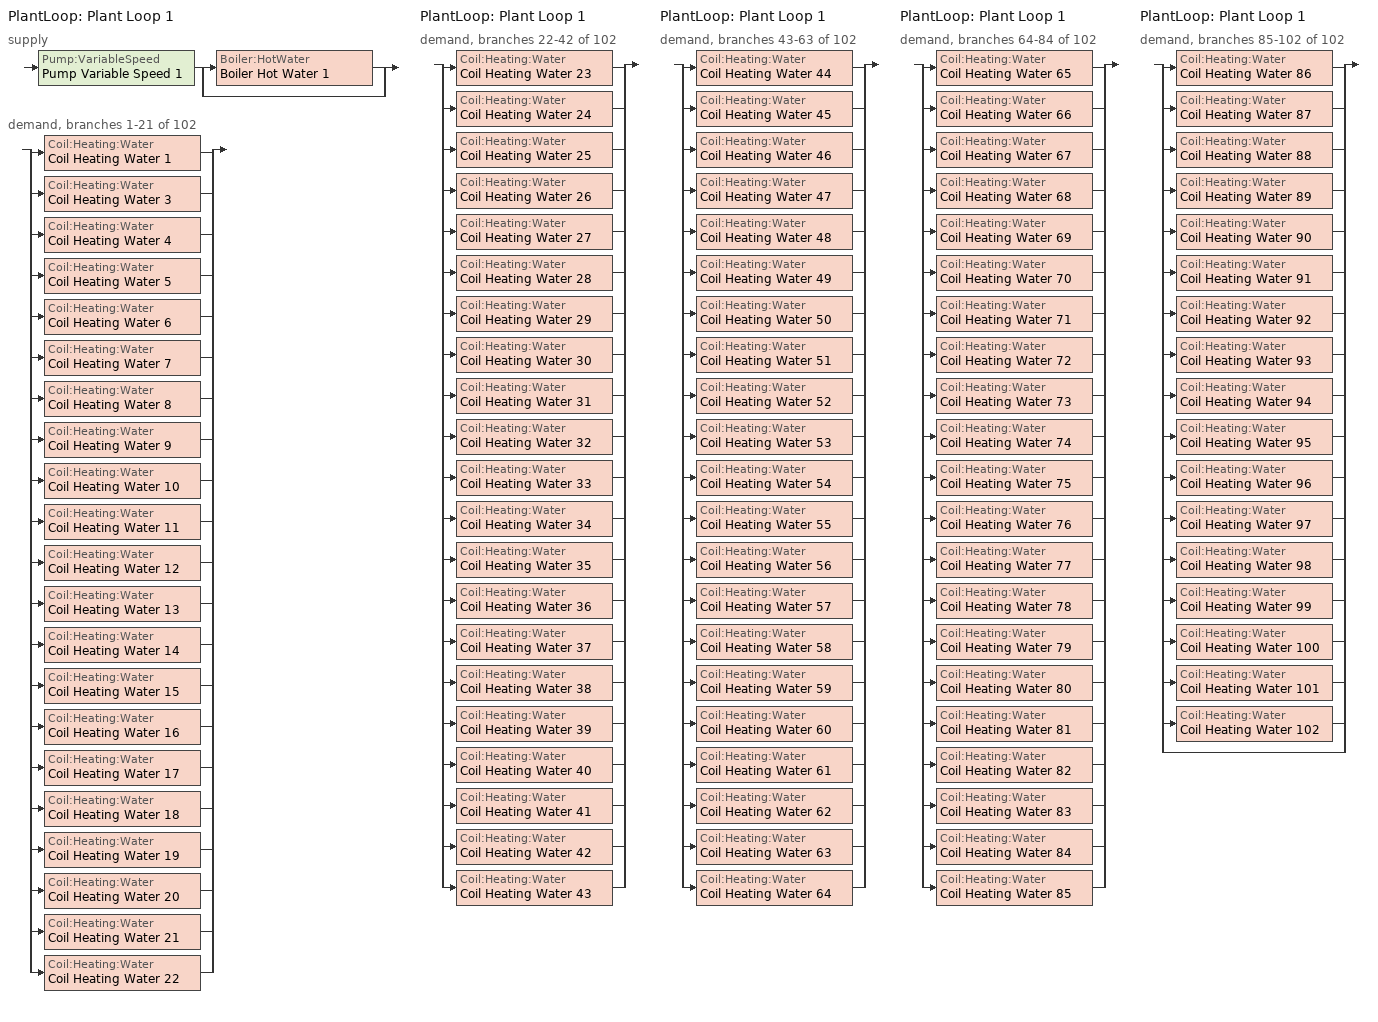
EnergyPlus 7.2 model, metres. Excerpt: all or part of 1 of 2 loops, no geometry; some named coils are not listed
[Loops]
PlantLoop 'Plant Loop 1'
 supply: Pump:VariableSpeed 'Pump Variable Speed 1' > split
  | Boiler:HotWater 'Boiler Hot Water 1'
  | bypass
 demand, branches 1-21 of 102: split
  | Coil:Heating:Water 'Coil Heating Water 1'
  | Coil:Heating:Water 'Coil Heating Water 3'
  | Coil:Heating:Water 'Coil Heating Water 4'
  | Coil:Heating:Water 'Coil Heating Water 5'
  | Coil:Heating:Water 'Coil Heating Water 6'
  | Coil:Heating:Water 'Coil Heating Water 7'
  | Coil:Heating:Water 'Coil Heating Water 8'
  | Coil:Heating:Water 'Coil Heating Water 9'
  | Coil:Heating:Water 'Coil Heating Water 10'
  | Coil:Heating:Water 'Coil Heating Water 11'
  | Coil:Heating:Water 'Coil Heating Water 12'
  | Coil:Heating:Water 'Coil Heating Water 13'
  | Coil:Heating:Water 'Coil Heating Water 14'
  | Coil:Heating:Water 'Coil Heating Water 15'
  | Coil:Heating:Water 'Coil Heating Water 16'
  | Coil:Heating:Water 'Coil Heating Water 17'
  | Coil:Heating:Water 'Coil Heating Water 18'
  | Coil:Heating:Water 'Coil Heating Water 19'
  | Coil:Heating:Water 'Coil Heating Water 20'
  | Coil:Heating:Water 'Coil Heating Water 21'
  | Coil:Heating:Water 'Coil Heating Water 22'
PlantLoop 'Plant Loop 1'
 demand, branches 22-42 of 102: split
  | Coil:Heating:Water 'Coil Heating Water 23'
  | Coil:Heating:Water 'Coil Heating Water 24'
  | Coil:Heating:Water 'Coil Heating Water 25'
  | Coil:Heating:Water 'Coil Heating Water 26'
  | Coil:Heating:Water 'Coil Heating Water 27'
  | Coil:Heating:Water 'Coil Heating Water 28'
  | Coil:Heating:Water 'Coil Heating Water 29'
  | Coil:Heating:Water 'Coil Heating Water 30'
  | Coil:Heating:Water 'Coil Heating Water 31'
  | Coil:Heating:Water 'Coil Heating Water 32'
  | Coil:Heating:Water 'Coil Heating Water 33'
  | Coil:Heating:Water 'Coil Heating Water 34'
  | Coil:Heating:Water 'Coil Heating Water 35'
  | Coil:Heating:Water 'Coil Heating Water 36'
  | Coil:Heating:Water 'Coil Heating Water 37'
  | Coil:Heating:Water 'Coil Heating Water 38'
  | Coil:Heating:Water 'Coil Heating Water 39'
  | Coil:Heating:Water 'Coil Heating Water 40'
  | Coil:Heating:Water 'Coil Heating Water 41'
  | Coil:Heating:Water 'Coil Heating Water 42'
  | Coil:Heating:Water 'Coil Heating Water 43'
PlantLoop 'Plant Loop 1'
 demand, branches 43-63 of 102: split
  | Coil:Heating:Water 'Coil Heating Water 44'
  | Coil:Heating:Water 'Coil Heating Water 45'
  | Coil:Heating:Water 'Coil Heating Water 46'
  | Coil:Heating:Water 'Coil Heating Water 47'
  | Coil:Heating:Water 'Coil Heating Water 48'
  | Coil:Heating:Water 'Coil Heating Water 49'
  | Coil:Heating:Water 'Coil Heating Water 50'
  | Coil:Heating:Water 'Coil Heating Water 51'
  | Coil:Heating:Water 'Coil Heating Water 52'
  | Coil:Heating:Water 'Coil Heating Water 53'
  | Coil:Heating:Water 'Coil Heating Water 54'
  | Coil:Heating:Water 'Coil Heating Water 55'
  | Coil:Heating:Water 'Coil Heating Water 56'
  | Coil:Heating:Water 'Coil Heating Water 57'
  | Coil:Heating:Water 'Coil Heating Water 58'
  | Coil:Heating:Water 'Coil Heating Water 59'
  | Coil:Heating:Water 'Coil Heating Water 60'
  | Coil:Heating:Water 'Coil Heating Water 61'
  | Coil:Heating:Water 'Coil Heating Water 62'
  | Coil:Heating:Water 'Coil Heating Water 63'
  | Coil:Heating:Water 'Coil Heating Water 64'
PlantLoop 'Plant Loop 1'
 demand, branches 64-84 of 102: split
  | Coil:Heating:Water 'Coil Heating Water 65'
  | Coil:Heating:Water 'Coil Heating Water 66'
  | Coil:Heating:Water 'Coil Heating Water 67'
  | Coil:Heating:Water 'Coil Heating Water 68'
  | Coil:Heating:Water 'Coil Heating Water 69'
  | Coil:Heating:Water 'Coil Heating Water 70'
  | Coil:Heating:Water 'Coil Heating Water 71'
  | Coil:Heating:Water 'Coil Heating Water 72'
  | Coil:Heating:Water 'Coil Heating Water 73'
  | Coil:Heating:Water 'Coil Heating Water 74'
  | Coil:Heating:Water 'Coil Heating Water 75'
  | Coil:Heating:Water 'Coil Heating Water 76'
  | Coil:Heating:Water 'Coil Heating Water 77'
  | Coil:Heating:Water 'Coil Heating Water 78'
  | Coil:Heating:Water 'Coil Heating Water 79'
  | Coil:Heating:Water 'Coil Heating Water 80'
  | Coil:Heating:Water 'Coil Heating Water 81'
  | Coil:Heating:Water 'Coil Heating Water 82'
  | Coil:Heating:Water 'Coil Heating Water 83'
  | Coil:Heating:Water 'Coil Heating Water 84'
  | Coil:Heating:Water 'Coil Heating Water 85'
PlantLoop 'Plant Loop 1'
 demand, branches 85-102 of 102: split
  | Coil:Heating:Water 'Coil Heating Water 86'
  | Coil:Heating:Water 'Coil Heating Water 87'
  | Coil:Heating:Water 'Coil Heating Water 88'
  | Coil:Heating:Water 'Coil Heating Water 89'
  | Coil:Heating:Water 'Coil Heating Water 90'
  | Coil:Heating:Water 'Coil Heating Water 91'
  | Coil:Heating:Water 'Coil Heating Water 92'
  | Coil:Heating:Water 'Coil Heating Water 93'
  | Coil:Heating:Water 'Coil Heating Water 94'
  | Coil:Heating:Water 'Coil Heating Water 95'
  | Coil:Heating:Water 'Coil Heating Water 96'
  | Coil:Heating:Water 'Coil Heating Water 97'
  | Coil:Heating:Water 'Coil Heating Water 98'
  | Coil:Heating:Water 'Coil Heating Water 99'
  | Coil:Heating:Water 'Coil Heating Water 100'
  | Coil:Heating:Water 'Coil Heating Water 101'
  | Coil:Heating:Water 'Coil Heating Water 102'
  | bypass
[Coil:Heating:Water] Availability Schedule=Always_On; U-Factor Times Area Value {W/K}=Autosize; Maximum Water Flow Rate {m3/s}=Autosize; Performance Input Method=UFactorTimesAreaAndDesignWaterFlowRate; Rated Capacity {W}=Autosize; Rated Inlet Water Temperature {C}=82.2; Rated Inlet Air Temperature {C}=16.6; Rated Outlet Water Temperature {C}=71.1; Rated Outlet Air Temperature {C}=32.2; Rated Ratio for Air and Water Convection=0.5
Coil Heating Water 3; Coil Heating Water 4; Coil Heating Water 5; Coil Heating Water 6; Coil Heating Water 7; Coil Heating Water 8; Coil Heating Water 9; Coil Heating Water 10; Coil Heating Water 11; Coil Heating Water 12; Coil Heating Water 13; Coil Heating Water 14; Coil Heating Water 15; Coil Heating Water 16; Coil Heating Water 17; Coil Heating Water 18; Coil Heating Water 19; Coil Heating Water 20; Coil Heating Water 21; Coil Heating Water 22; Coil Heating Water 23; Coil Heating Water 24; Coil Heating Water 25; Coil Heating Water 26; Coil Heating Water 27; Coil Heating Water 28; Coil Heating Water 29; Coil Heating Water 30; Coil Heating Water 31; Coil Heating Water 32; Coil Heating Water 33; Coil Heating Water 34; Coil Heating Water 35; Coil Heating Water 36; Coil Heating Water 37; Coil Heating Water 38; Coil Heating Water 39; Coil Heating Water 40; Coil Heating Water 41; Coil Heating Water 42; Coil Heating Water 43; Coil Heating Water 44; Coil Heating Water 45; Coil Heating Water 46; Coil Heating Water 47; Coil Heating Water 48; Coil Heating Water 49; Coil Heating Water 50; Coil Heating Water 51; Coil Heating Water 52; Coil Heating Water 53; Coil Heating Water 54; Coil Heating Water 55; Coil Heating Water 56; Coil Heating Water 57; Coil Heating Water 58; Coil Heating Water 59; Coil Heating Water 60; Coil Heating Water 61; Coil Heating Water 62; Coil Heating Water 63; Coil Heating Water 64; Coil Heating Water 65; Coil Heating Water 66; Coil Heating Water 67; Coil Heating Water 68; Coil Heating Water 69; Coil Heating Water 70; Coil Heating Water 71; Coil Heating Water 72; Coil Heating Water 73; Coil Heating Water 74; Coil Heating Water 75; Coil Heating Water 76; Coil Heating Water 77; Coil Heating Water 78; Coil Heating Water 79; Coil Heating Water 80; Coil Heating Water 81; Coil Heating Water 82; Coil Heating Water 83; Coil Heating Water 84; Coil Heating Water 85; Coil Heating Water 86; Coil Heating Water 87; Coil Heating Water 88; Coil Heating Water 89; Coil Heating Water 90; Coil Heating Water 91; Coil Heating Water 92; Coil Heating Water 93; Coil Heating Water 94; Coil Heating Water 95; Coil Heating Water 96; Coil Heating Water 97; Coil Heating Water 98; Coil Heating Water 99; Coil Heating Water 100; Coil Heating Water 101; Coil Heating Water 102
[SetpointManager:Scheduled]
Setpoint Manager Scheduled 2: Control Variable=Temperature; Schedule=Hot_Water_Temperature
[PlantLoop]
Plant Loop 1: Fluid Type=Water; Plant Equipment Operation Scheme=Plant Loop 1 Operation Scheme List; Maximum Loop Temperature {C}=100; Minimum Loop Temperature {C}=0; Maximum Loop Flow Rate {m3/s}=Autosize; Minimum Loop Flow Rate {m3/s}=0; Plant Loop Volume {m3}=Autocalculate; Load Distribution Scheme=Optimal
[PlantEquipmentOperationSchemes]
Plant Loop 1 Operation Scheme List: Control Scheme Object Type 1=PlantEquipmentOperation:HeatingLoad; Control Scheme Name 1=Plant Loop 1 Heating Operation Scheme; Control Scheme Schedule Name 1=Plant Loop 1 On Schedule
[PlantEquipmentOperation:HeatingLoad]
Plant Loop 1 Heating Operation Scheme: Load Range Lower Limit 1 {W}=0; Load Range Upper Limit 1 {W}=1000000000; Range Equipment List Name 1=Plant Loop 1 Heating Equipment List
[PlantEquipmentList]
Plant Loop 1 Heating Equipment List: Boiler:HotWater, Boiler Hot Water 1
[Sizing:Plant]
Plant Loop 1: Loop Type=Heating; Design Loop Exit Temperature {C}=82; Loop Design Temperature Difference {deltaC}=11
[Pump:VariableSpeed]
Pump Variable Speed 1: Rated Flow Rate {m3/s}=Autosize; Rated Pump Head {Pa}=179352; Rated Power Consumption {W}=Autosize; Motor Efficiency=0.9; Fraction of Motor Inefficiencies to Fluid Stream=0; Coefficient 1 of the Part Load Performance Curve=0; Coefficient 2 of the Part Load Performance Curve=1; Coefficient 3 of the Part Load Performance Curve=0; Coefficient 4 of the Part Load Performance Curve=0; Minimum Flow Rate {m3/s}=0; Pump Control Type=Intermittent
[Boiler:HotWater]
Boiler Hot Water 1: Fuel Type=NaturalGas; Nominal Capacity {W}=Autosize; Nominal Thermal Efficiency=0.66; Design Water Outlet Temperature {C}=82; Design Water Flow Rate {m3/s}=Autosize; Minimum Part Load Ratio=0; Maximum Part Load Ratio=1; Optimum Part Load Ratio=1; Water Outlet Upper Temperature Limit {C}=99; Boiler Flow Mode=ConstantFlow; Parasitic Electric Load {W}=0; Sizing Factor=1
[Schedule:Day:Interval]
Hot_Water_Temperature_Winter_Design_Day; Hot_Water_Temperature_Summer_Design_Day; Hot_Water_Temperature_Default: No, 24:00, 67
Always_On_Winter_Design_Day; Always_On_Default; Always_On_Summer_Design_Day: No, 24:00, 1
[Schedule:Week:Daily]
Schedule:Week:Daily {748ba047-4fe0-4215-8acd-3dce9fa30f99}: Always_On_Default, Always_On_Default, Always_On_Default, Always_On_Default, Always_On_Default, Always_On_Default, Always_On_Default, Always_On_Default, Always_On_Summer_Design_Day, Always_On_Winter_Design_Day, Always_On_Default, Always_On_Default
Schedule:Week:Daily {9330f4a8-d987-4423-bd53-a1d0bacbc616}: Hot_Water_Temperature_Default, Hot_Water_Temperature_Default, Hot_Water_Temperature_Default, Hot_Water_Temperature_Default, Hot_Water_Temperature_Default, Hot_Water_Temperature_Default, Hot_Water_Temperature_Default, Hot_Water_Temperature_Default, Hot_Water_Temperature_Summer_Design_Day, Hot_Water_Temperature_Winter_Design_Day, Hot_Water_Temperature_Default, Hot_Water_Temperature_Default
[Schedule:Year]
Always_On: Schedule:Week:Daily {748ba047-4fe0-4215-8acd-3dce9fa30f99}, 1, 1, 12, 31
Hot_Water_Temperature: Schedule:Week:Daily {9330f4a8-d987-4423-bd53-a1d0bacbc616}, 1, 1, 12, 31
[Schedule:Compact]
Plant Loop 1 On Schedule: Through: 12/31, For: AllDays, Until: 24:00, 1
